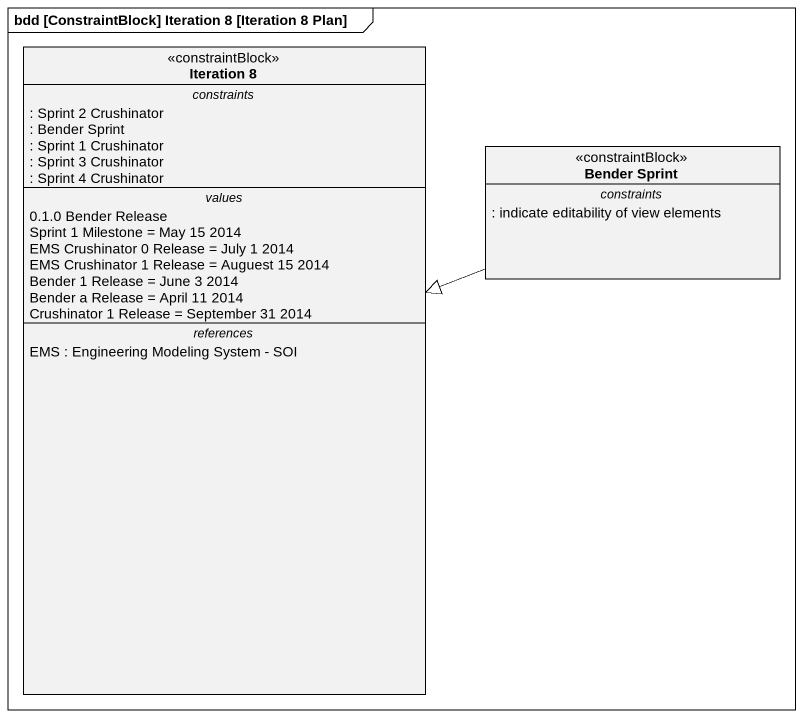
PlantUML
@startuml
mainframe bdd [ConstraintBlock] Iteration 8 [Iteration 8 Plan]
hide circle
hide empty members
class "Iteration 8" as Iteration_8 <<constraintBlock>> {
  -- constraints --
  : Sprint 2 Crushinator
  : Bender Sprint
  : Sprint 1 Crushinator
  : Sprint 3 Crushinator
  : Sprint 4 Crushinator
  -- values --
  0.1.0 Bender Release
  Sprint 1 Milestone = May 15 2014
  EMS Crushinator 0 Release = July 1 2014
  EMS Crushinator 1 Release = Auguest 15 2014
  Bender 1 Release = June 3 2014
  Bender a Release = April 11 2014
  Crushinator 1 Release = September 31 2014
  -- references --
  EMS : Engineering Modeling System - SOI
}
class "Bender Sprint" as Bender_Sprint <<constraintBlock>> {
  -- constraints --
  : indicate editability of view elements
}
Bender_Sprint -left-|> Iteration_8
@enduml
